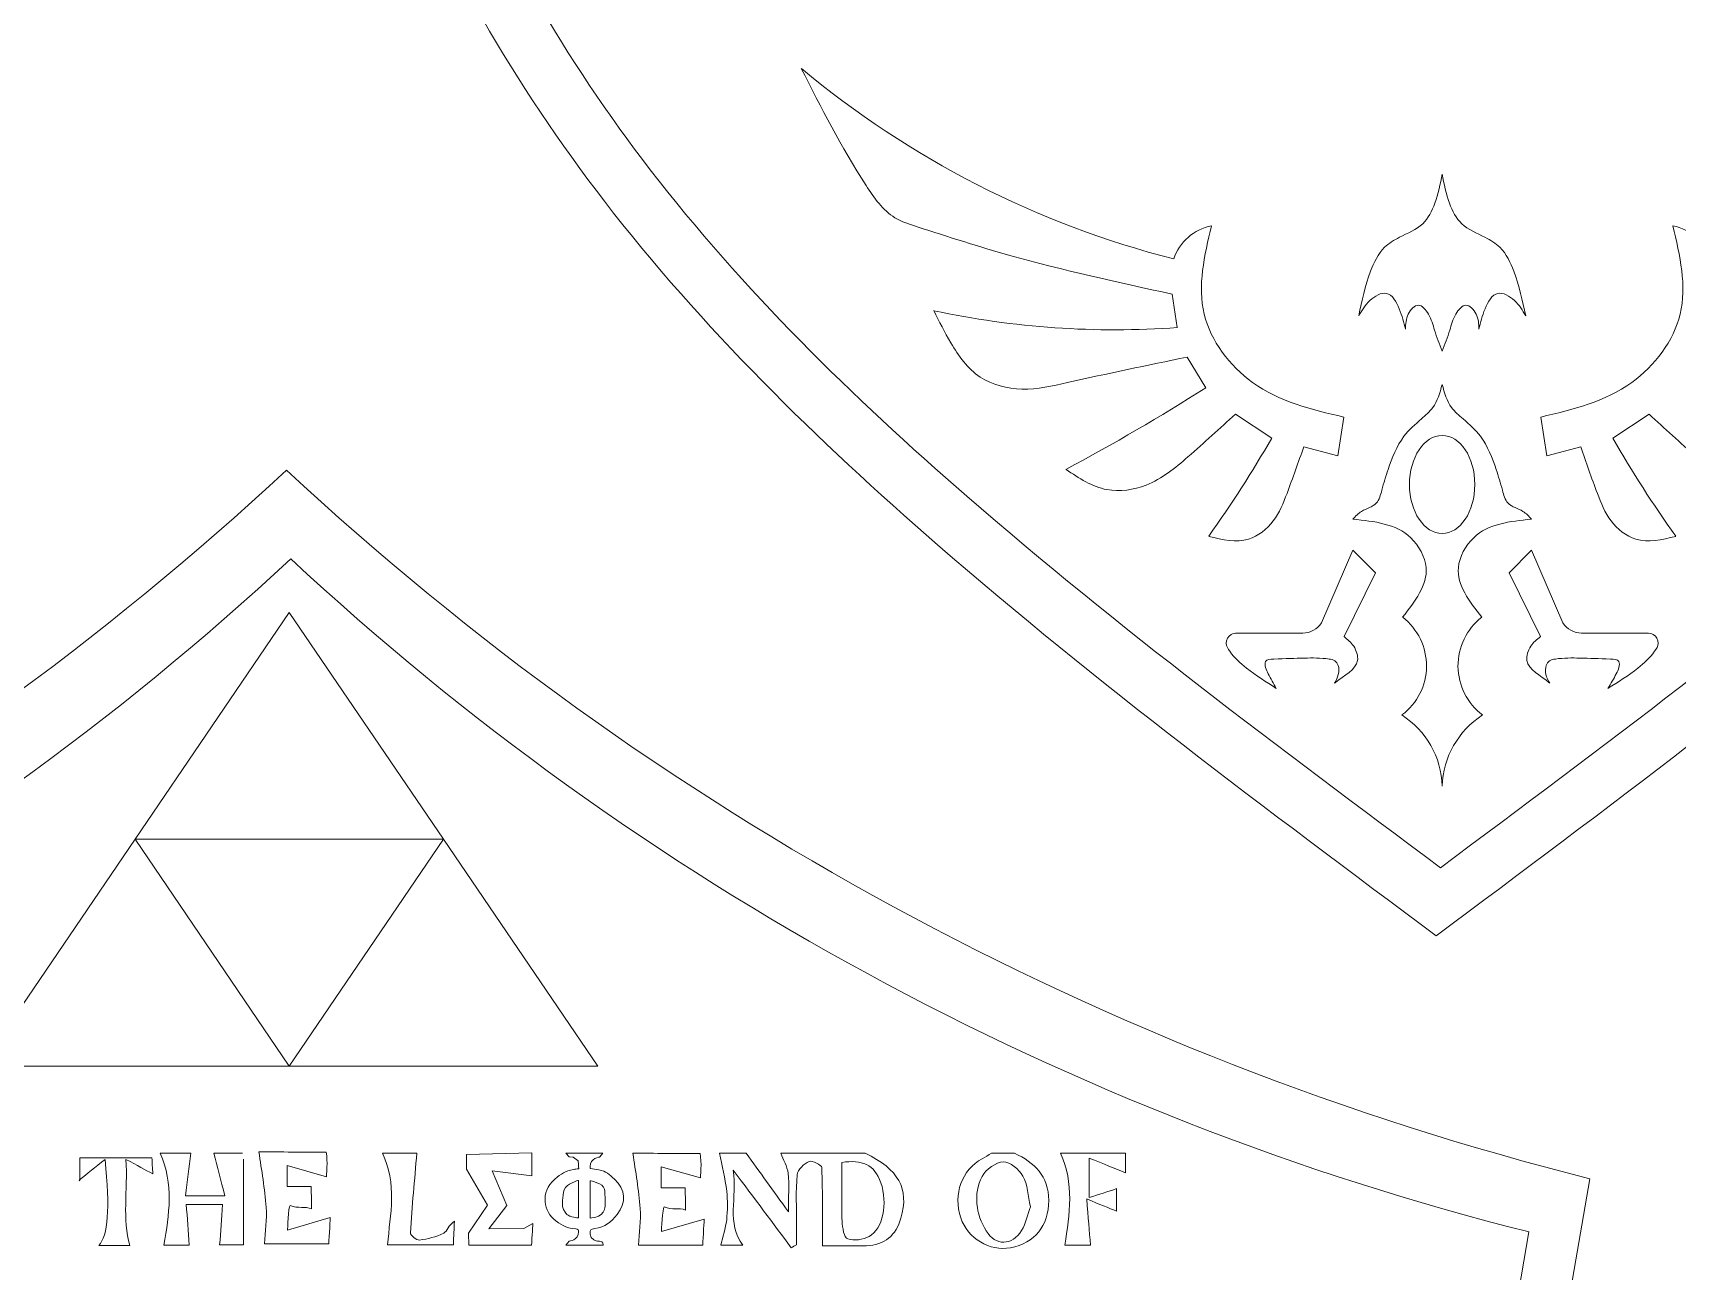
# Model space of a CAD drawing. Header units: inches. Extents: x 0 to 12, y 0 to 12.
# Drawn here: x 6.429 to 7.478, y 1.767 to 2.557 of the extents above; entities that cross this region are included whole.
import ezdxf

# ---------------------------------------------------------------- set-up
doc = ezdxf.new("R2010")
doc.units = ezdxf.units.IN
doc.header["$MEASUREMENT"] = 0

msp = doc.modelspace()

# ---------------------------------------------------------------- linework, layer by layer
at = {"color": 5, "lineweight": 0}
for p, q in [((7.1594, 2.3695), (7.1562, 2.3907)), ((7.1776, 2.3309), (7.1658, 2.3506)), ((7.2197, 2.2989), (7.1965, 2.3142)), ((7.2656, 2.3123), (7.2618, 2.2876)), ((7.3913, 2.3123), (7.3951, 2.2876)), ((7.4372, 2.2989), (7.4604, 2.3142)), ((7.2618, 2.2876), (7.2401, 2.2933)), ((7.3951, 2.2876), (7.4168, 2.2933)), ((7.2515, 2.1811), (7.2714, 2.2274)), ((7.2714, 2.2274), (7.2858, 2.213)), ((7.3855, 2.2274), (7.3711, 2.213)), ((7.4054, 2.1811), (7.3855, 2.2274)), ((7.2858, 2.213), (7.2658, 2.1722)), ((7.3711, 2.213), (7.3911, 2.1722)), ((6.5928, 2.1876), (6.4944, 2.0429)), ((6.6913, 2.0429), (6.5928, 2.1876)), ((7.1977, 2.1744), (7.2394, 2.1744)), ((7.4591, 2.1744), (7.4174, 2.1744)), ((6.4944, 2.0429), (6.3959, 1.8981)), ((6.5928, 1.8981), (6.4944, 2.0429)), ((6.4944, 2.0429), (6.6913, 2.0429)), ((6.6913, 2.0429), (6.5928, 1.8981)), ((6.7897, 1.8981), (6.6913, 2.0429)), ((6.3959, 1.8981), (6.5928, 1.8981)), ((6.5928, 1.8981), (6.7897, 1.8981)), ((7.2959, 1.284), (7.3838, 1.7924))]:
    msp.add_line(p, q, dxfattribs=at)
at = {"color": 250, "lineweight": 0}
msp.add_line((7.3302, 1.2912), (7.4227, 1.8263), dxfattribs=at)
at = {"color": 5, "lineweight": 0}
for centre, radius, start, end in [((7.3067, 2.9984), 0.604, 230.1334, 255.6659), ((7.1876, 2.4028), 0.0322, 101.4674, 161.1937), ((7.4692, 2.4028), 0.0322, 18.8063, 78.5326), ((7.1192, 2.9186), 0.5506, 257.9267, 274.1924), ((6.3861, 3.5854), 1.4833, 298.2597, 302.2494), ((6.56, 2.6781), 0.7609, 324.5017, 330.1066), ((8.0969, 2.6781), 0.7609, 209.8934, 215.4983), ((5.3625, 3.5454), 1.8077, 284.1261, 312.9293), ((7.825, 3.5454), 1.8077, 227.0707, 255.8739), ((7.2792, 2.1536), 0.0392, 306.8379, 52.1804), ((7.3777, 2.1536), 0.0392, 127.8196, 233.1621), ((7.2392, 2.189), 0.0146, 271.0459, 327.1361), ((7.4177, 2.189), 0.0146, 212.8639, 268.9541), ((7.2724, 2.075), 0.0561, 1.9204, 57.3192), ((7.3845, 2.075), 0.0561, 122.6808, 178.0796)]:
    msp.add_arc(centre, radius, start, end, dxfattribs=at)
at = {"color": 250, "lineweight": 0}
for centre, start, end in [((5.295, 3.6717), 284.1261, 312.9293), ((7.8871, 3.6717), 227.0707, 255.8739)]:
    msp.add_arc(centre, 1.9029, start, end, dxfattribs=at)
at = {"color": 5, "lineweight": 0}
msp.add_ellipse((7.3284, 2.2693), major_axis=(0, 0.0313), ratio=0.665933, dxfattribs=at)
at = {"color": 250, "lineweight": 0}
for points in [[(7.3246, 1.9814), (7.2164, 2.0619), (7.0266, 2.2031), (6.7896, 2.4341), (6.636, 2.6966), (6.6021, 2.8912), (6.5854, 2.9942)], [(7.3246, 1.9814), (7.4327, 2.0619), (7.6225, 2.2031), (7.8596, 2.4341), (8.0131, 2.6966), (8.047, 2.8912), (8.0637, 2.9942)]]:
    msp.add_open_spline(points, degree=3, knots=[0, 0, 0, 0, 0.0808468, 0.1419248, 0.197496, 0.2597021, 0.2597021, 0.2597021, 0.2597021], dxfattribs=at)
at = {"color": 5, "lineweight": 0}
for points, knots in [([(7.3273, 2.0248), (7.2246, 2.1013), (7.0442, 2.2355), (6.8191, 2.4549), (6.6732, 2.7043), (6.641, 2.8891), (6.6251, 2.987)], [0, 0, 0, 0, 0.0808468, 0.1419248, 0.197496, 0.2597021, 0.2597021, 0.2597021, 0.2597021]), ([(7.3273, 2.0248), (7.4301, 2.1013), (7.6104, 2.2355), (7.8356, 2.4549), (7.9814, 2.7043), (8.0136, 2.8891), (8.0295, 2.987)], [0, 0, 0, 0, 0.0808468, 0.1419248, 0.197496, 0.2597021, 0.2597021, 0.2597021, 0.2597021]), ([(7.1562, 2.3907), (7.1214, 2.3983), (7.0664, 2.4103), (7.0086, 2.4288), (6.9746, 2.4398), (6.949, 2.4767), (6.9322, 2.5098), (6.9195, 2.5348)], [0, 0, 0, 0, 0.02753964, 0.04351363, 0.0474821, 0.05463243, 0.07669562, 0.07669562, 0.07669562, 0.07669562]), ([(7.3284, 2.4674), (7.3272, 2.4611), (7.3251, 2.4499), (7.3168, 2.4337), (7.3027, 2.4282), (7.2892, 2.4202), (7.2805, 2.4017), (7.2772, 2.3865), (7.2752, 2.377)], [0, 0, 0, 0, 0.00496667, 0.00889983, 0.01334248, 0.01630321, 0.02086423, 0.02843291, 0.02843291, 0.02843291, 0.02843291]), ([(7.3284, 2.4674), (7.3296, 2.4611), (7.3318, 2.4499), (7.3401, 2.4337), (7.3542, 2.4282), (7.3677, 2.4202), (7.3763, 2.4017), (7.3796, 2.3865), (7.3817, 2.377)], [0, 0, 0, 0, 0.00496667, 0.00889983, 0.01334248, 0.01630321, 0.02086423, 0.02843291, 0.02843291, 0.02843291, 0.02843291]), ([(7.2656, 2.3123), (7.245, 2.3172), (7.2068, 2.3263), (7.168, 2.378), (7.1767, 2.4152), (7.1812, 2.4344)], [0, 0, 0, 0, 0.01607831, 0.02987121, 0.04449574, 0.04449574, 0.04449574, 0.04449574]), ([(7.3913, 2.3123), (7.4118, 2.3172), (7.45, 2.3263), (7.4889, 2.378), (7.4801, 2.4152), (7.4756, 2.4344)], [0, 0, 0, 0, 0.01607831, 0.02987121, 0.04449574, 0.04449574, 0.04449574, 0.04449574]), ([(7.305, 2.3685), (7.304, 2.3726), (7.302, 2.3808), (7.2942, 2.3947), (7.2811, 2.3869), (7.2772, 2.3804), (7.2752, 2.377)], [0, 0, 0, 0, 0.00351206, 0.00679766, 0.00978558, 0.01288207, 0.01288207, 0.01288207, 0.01288207]), ([(7.3518, 2.3685), (7.3528, 2.3726), (7.3548, 2.3808), (7.3626, 2.3947), (7.3758, 2.3869), (7.3797, 2.3804), (7.3817, 2.377)], [0, 0, 0, 0, 0.00351206, 0.00679766, 0.00978558, 0.01288207, 0.01288207, 0.01288207, 0.01288207]), ([(7.3284, 2.3543), (7.3267, 2.3588), (7.3236, 2.3668), (7.321, 2.377), (7.3134, 2.3866), (7.3053, 2.3776), (7.3051, 2.3716), (7.305, 2.3685)], [0, 0, 0, 0, 0.00367448, 0.00651244, 0.00872326, 0.0109429, 0.0134626, 0.0134626, 0.0134626, 0.0134626]), ([(7.3284, 2.3543), (7.3302, 2.3588), (7.3332, 2.3668), (7.3358, 2.377), (7.3434, 2.3866), (7.3516, 2.3776), (7.3517, 2.3716), (7.3518, 2.3685)], [0, 0, 0, 0, 0.00367448, 0.00651244, 0.00872326, 0.0109429, 0.0134626, 0.0134626, 0.0134626, 0.0134626]), ([(7.1658, 2.3506), (7.1403, 2.3453), (7.1053, 2.3381), (7.0611, 2.3278), (7.0313, 2.3352), (7.0152, 2.3579), (7.0075, 2.3733), (7.004, 2.3802)], [0, 0, 0, 0, 0.02023305, 0.02779216, 0.03497388, 0.04239776, 0.04841567, 0.04841567, 0.04841567, 0.04841567]), ([(7.3284, 2.3331), (7.3269, 2.3278), (7.3245, 2.3192), (7.3137, 2.3099), (7.3013, 2.299), (7.2947, 2.2817), (7.2903, 2.2675), (7.2874, 2.2556), (7.2773, 2.2535), (7.2732, 2.249), (7.2715, 2.2472)], [0, 0, 0, 0, 0.00412311, 0.00675957, 0.01082209, 0.01687384, 0.02044886, 0.02277519, 0.025562, 0.02745838, 0.02745838, 0.02745838, 0.02745838]), ([(7.3284, 2.3331), (7.3299, 2.3278), (7.3323, 2.3192), (7.3432, 2.3099), (7.3556, 2.299), (7.3621, 2.2817), (7.3665, 2.2675), (7.3694, 2.2556), (7.3796, 2.2535), (7.3837, 2.249), (7.3853, 2.2472)], [0, 0, 0, 0, 0.00412311, 0.00675957, 0.01082209, 0.01687384, 0.02044886, 0.02277519, 0.025562, 0.02745838, 0.02745838, 0.02745838, 0.02745838]), ([(7.1965, 2.3142), (7.1865, 2.305), (7.1687, 2.2886), (7.1431, 2.2675), (7.1123, 2.263), (7.0967, 2.2733), (7.0884, 2.2789)], [0, 0, 0, 0, 0.01052872, 0.01884852, 0.02537562, 0.03288337, 0.03288337, 0.03288337, 0.03288337]), ([(7.4604, 2.3142), (7.4703, 2.305), (7.4881, 2.2886), (7.5138, 2.2675), (7.5446, 2.263), (7.5601, 2.2733), (7.5685, 2.2789)], [0, 0, 0, 0, 0.01052872, 0.01884852, 0.02537562, 0.03288337, 0.03288337, 0.03288337, 0.03288337]), ([(7.2401, 2.2933), (7.2366, 2.2834), (7.231, 2.2673), (7.2222, 2.2453), (7.2037, 2.2304), (7.1882, 2.2341), (7.1795, 2.2362)], [0, 0, 0, 0, 0.00813648, 0.01321573, 0.01827977, 0.02485473, 0.02485473, 0.02485473, 0.02485473]), ([(7.4168, 2.2933), (7.4202, 2.2834), (7.4259, 2.2673), (7.4346, 2.2453), (7.4532, 2.2304), (7.4686, 2.2341), (7.4774, 2.2362)], [0, 0, 0, 0, 0.00813648, 0.01321573, 0.01827977, 0.02485473, 0.02485473, 0.02485473, 0.02485473]), ([(7.3032, 2.1846), (7.3112, 2.1948), (7.324, 2.2113), (7.3064, 2.2435), (7.2852, 2.2457), (7.2715, 2.2472)], [0, 0, 0, 0, 0.00906876, 0.01459213, 0.02458282, 0.02458282, 0.02458282, 0.02458282]), ([(7.3537, 2.1846), (7.3457, 2.1948), (7.3329, 2.2113), (7.3504, 2.2435), (7.3716, 2.2457), (7.3853, 2.2472)], [0, 0, 0, 0, 0.00906876, 0.01459213, 0.02458282, 0.02458282, 0.02458282, 0.02458282]), ([(7.2226, 2.1392), (7.2161, 2.1433), (7.2053, 2.1501), (7.1946, 2.1599), (7.1895, 2.168), (7.1927, 2.1742), (7.1963, 2.1743), (7.1977, 2.1744)], [0, 0, 0, 0, 0.00596177, 0.00986587, 0.01130521, 0.01296865, 0.01403095, 0.01403095, 0.01403095, 0.01403095]), ([(7.2658, 2.1722), (7.268, 2.1704), (7.2727, 2.1666), (7.2772, 2.1525), (7.2653, 2.1473), (7.26, 2.1427), (7.2598, 2.1425)], [0, 0, 0, 0, 0.002263082, 0.004672888, 0.009805081, 0.009973743, 0.009973743, 0.009973743, 0.009973743]), ([(7.3911, 2.1722), (7.3888, 2.1704), (7.3842, 2.1666), (7.3797, 2.1525), (7.3916, 2.1473), (7.3969, 2.1427), (7.397, 2.1425)], [0, 0, 0, 0, 0.002263082, 0.004672888, 0.009805081, 0.009973743, 0.009973743, 0.009973743, 0.009973743]), ([(7.4342, 2.1392), (7.4408, 2.1433), (7.4516, 2.1501), (7.4622, 2.1599), (7.4674, 2.168), (7.4642, 2.1742), (7.4605, 2.1743), (7.4591, 2.1744)], [0, 0, 0, 0, 0.00596177, 0.00986587, 0.01130521, 0.01296865, 0.01403095, 0.01403095, 0.01403095, 0.01403095]), ([(7.2226, 2.1392), (7.2208, 2.1423), (7.2182, 2.1467), (7.2156, 2.1521), (7.2149, 2.1576), (7.2271, 2.1581), (7.2389, 2.1586), (7.2521, 2.1587), (7.2602, 2.1573), (7.2638, 2.1515), (7.2618, 2.146), (7.2598, 2.1425)], [0, 0, 0, 0, 0.00278599, 0.00388366, 0.00486863, 0.00626844, 0.01134116, 0.01538852, 0.01640716, 0.01732059, 0.0203083, 0.0203083, 0.0203083, 0.0203083]), ([(7.4342, 2.1392), (7.4361, 2.1423), (7.4386, 2.1467), (7.4413, 2.1521), (7.4419, 2.1576), (7.4298, 2.1581), (7.418, 2.1586), (7.4047, 2.1587), (7.3967, 2.1573), (7.393, 2.1515), (7.395, 2.146), (7.397, 2.1425)], [0, 0, 0, 0, 0.00278599, 0.00388366, 0.00486863, 0.00626844, 0.01134116, 0.01538852, 0.01640716, 0.01732059, 0.0203083, 0.0203083, 0.0203083, 0.0203083])]:
    msp.add_open_spline(points, degree=3, knots=knots, dxfattribs=at)
at = {"color": 1, "lineweight": 0}
for points, knots in [([(6.4592, 1.8255), (6.4592, 1.8299), (6.4592, 1.8343), (6.4592, 1.8396), (6.4745, 1.8396), (6.4893, 1.8396), (6.5052, 1.8396), (6.5053, 1.8366), (6.5055, 1.8332), (6.5058, 1.8294), (6.5007, 1.8322), (6.4959, 1.8347), (6.4886, 1.8387), (6.4899, 1.8183), (6.4861, 1.8007), (6.4911, 1.7837), (6.4867, 1.7837), (6.4792, 1.7837), (6.4713, 1.7837), (6.4772, 1.7902), (6.4785, 1.8071), (6.4753, 1.8387), (6.4688, 1.8335), (6.4639, 1.8296), (6.459, 1.8257), (6.459, 1.8257), (6.4592, 1.8255), (6.4592, 1.8255)], [0, 0, 0, 0, 1, 1, 1, 2, 2, 2, 3, 3, 3, 4, 4, 4, 5, 5, 5, 6, 6, 6, 7, 7, 7, 8, 8, 8, 9, 9, 9, 9]), ([(6.5637, 1.8388), (6.5637, 1.8377), (6.5637, 1.8366), (6.5637, 1.8355), (6.5637, 1.8173), (6.5637, 1.8009), (6.5637, 1.7841), (6.5591, 1.7841), (6.5527, 1.7841), (6.5484, 1.7841), (6.549, 1.7924), (6.5495, 1.8007), (6.5502, 1.8099), (6.5422, 1.8099), (6.5356, 1.8099), (6.5271, 1.8099), (6.5277, 1.8012), (6.5284, 1.7929), (6.529, 1.784), (6.5244, 1.784), (6.5173, 1.784), (6.5128, 1.784), (6.5162, 1.8034), (6.5192, 1.823), (6.5105, 1.8426), (6.517, 1.8426), (6.5235, 1.8426), (6.53, 1.8426), (6.5289, 1.8337), (6.5278, 1.8249), (6.5266, 1.8154), (6.5354, 1.8154), (6.542, 1.8154), (6.5517, 1.8154), (6.5492, 1.8254), (6.5469, 1.834), (6.5447, 1.8426), (6.5508, 1.8426), (6.5569, 1.8426), (6.563, 1.8426)], [0, 0, 0, 0, 1, 1, 1, 2, 2, 2, 3, 3, 3, 4, 4, 4, 5, 5, 5, 6, 6, 6, 7, 7, 7, 8, 8, 8, 9, 9, 9, 10, 10, 10, 11, 11, 11, 12, 12, 12, 13, 13, 13, 13]), ([(6.6163, 1.8432), (6.6176, 1.838), (6.6165, 1.8276), (6.6165, 1.8276), (6.6165, 1.8276), (6.5915, 1.8348), (6.5915, 1.8348), (6.5915, 1.8348), (6.5914, 1.8213), (6.5914, 1.8213), (6.5914, 1.8213), (6.6067, 1.8213), (6.6067, 1.8213), (6.6067, 1.8213), (6.6071, 1.8099), (6.6071, 1.8071), (6.6028, 1.8089), (6.5985, 1.8071), (6.5934, 1.8092), (6.5922, 1.8084), (6.5917, 1.7936), (6.5917, 1.7936), (6.5917, 1.7936), (6.619, 1.8015), (6.619, 1.8015), (6.619, 1.8015), (6.6183, 1.7897), (6.618, 1.7847), (6.6029, 1.7847), (6.5888, 1.7847), (6.577, 1.7847), (6.5775, 1.7927), (6.5787, 1.8004), (6.5781, 1.8081), (6.5772, 1.8199), (6.5751, 1.8317), (6.5735, 1.8435), (6.5865, 1.8435), (6.6032, 1.8432), (6.6163, 1.8432)], [0, 0, 0, 0, 1, 1, 1, 2, 2, 2, 3, 3, 3, 4, 4, 4, 5, 5, 5, 6, 6, 6, 7, 7, 7, 8, 8, 8, 9, 9, 9, 10, 10, 10, 11, 11, 11, 12, 12, 12, 13, 13, 13, 13]), ([(6.6742, 1.8426), (6.6728, 1.8257), (6.6711, 1.8088), (6.6701, 1.7918), (6.67, 1.7903), (6.6741, 1.787), (6.6759, 1.7872), (6.6812, 1.7879), (6.6866, 1.7892), (6.6914, 1.7916), (6.6936, 1.7927), (6.6943, 1.7968), (6.6982, 1.7992), (6.698, 1.7945), (6.6977, 1.7897), (6.6975, 1.7842), (6.6828, 1.7842), (6.6688, 1.7842), (6.6555, 1.7842), (6.6572, 1.8036), (6.6618, 1.8234), (6.6522, 1.8426), (6.6596, 1.8426), (6.6669, 1.8426), (6.6742, 1.8426)], [0, 0, 0, 0, 1, 1, 1, 2, 2, 2, 3, 3, 3, 4, 4, 4, 5, 5, 5, 6, 6, 6, 7, 7, 7, 8, 8, 8, 8]), ([(6.7222, 1.8313), (6.7222, 1.8313), (6.7317, 1.8093), (6.7317, 1.8093), (6.7317, 1.8093), (6.7202, 1.7944), (6.7202, 1.7944), (6.7202, 1.7944), (6.7425, 1.7945), (6.7425, 1.7945), (6.7425, 1.7945), (6.7483, 1.7978), (6.7483, 1.7978), (6.7483, 1.7978), (6.7477, 1.7889), (6.7474, 1.7839), (6.7326, 1.7839), (6.7074, 1.7839), (6.7074, 1.7839), (6.7074, 1.7839), (6.7072, 1.7915), (6.7072, 1.7915), (6.7072, 1.7915), (6.7192, 1.8095), (6.7192, 1.8095), (6.7192, 1.8095), (6.7059, 1.8324), (6.7059, 1.8324), (6.7059, 1.8324), (6.7058, 1.8417), (6.7058, 1.8417), (6.7058, 1.8417), (6.7475, 1.8428), (6.7475, 1.8428), (6.7475, 1.8379), (6.7475, 1.8331), (6.7475, 1.8282), (6.7475, 1.8282), (6.7222, 1.8313), (6.7222, 1.8313)], [0, 0, 0, 0, 1, 1, 1, 2, 2, 2, 3, 3, 3, 4, 4, 4, 5, 5, 5, 6, 6, 6, 7, 7, 7, 8, 8, 8, 9, 9, 9, 10, 10, 10, 11, 11, 11, 12, 12, 12, 13, 13, 13, 13]), ([(6.7929, 1.8427), (6.7929, 1.8427), (6.791, 1.8402), (6.791, 1.8402), (6.791, 1.8402), (6.7847, 1.8394), (6.7848, 1.8341), (6.7848, 1.8337), (6.7848, 1.8334), (6.7848, 1.8329), (6.7867, 1.8326), (6.7886, 1.8323), (6.7904, 1.832), (6.7951, 1.8311), (6.7968, 1.8292), (6.8004, 1.826), (6.8074, 1.8197), (6.808, 1.8109), (6.8021, 1.8036), (6.7978, 1.7983), (6.7944, 1.7957), (6.7878, 1.7946), (6.7848, 1.794), (6.7847, 1.7941), (6.7848, 1.791), (6.7848, 1.7876), (6.7894, 1.7864), (6.7894, 1.7864), (6.7894, 1.7864), (6.7903, 1.7864), (6.7908, 1.7864), (6.7932, 1.7863), (6.793, 1.7839), (6.793, 1.7839), (6.793, 1.7839), (6.7693, 1.7839), (6.7693, 1.7839), (6.7693, 1.7839), (6.7713, 1.7864), (6.7713, 1.7864), (6.7713, 1.7864), (6.7774, 1.7872), (6.7774, 1.7924), (6.7774, 1.7937), (6.7772, 1.7942), (6.7757, 1.7943), (6.7702, 1.7949), (6.7674, 1.796), (6.7629, 1.7994), (6.7552, 1.8052), (6.7526, 1.8175), (6.7622, 1.826), (6.7664, 1.8296), (6.7688, 1.8313), (6.7742, 1.8323), (6.7752, 1.8324), (6.7762, 1.8325), (6.7775, 1.8327), (6.7774, 1.8344), (6.7771, 1.8378), (6.7771, 1.8378), (6.7771, 1.8378), (6.7739, 1.8401), (6.7739, 1.8401), (6.7739, 1.8401), (6.7713, 1.8402), (6.7713, 1.8402), (6.7713, 1.8402), (6.7693, 1.8427), (6.7693, 1.8427), (6.7693, 1.8427), (6.7929, 1.8427), (6.7929, 1.8427)], [0, 0, 0, 0, 1, 1, 1, 2, 2, 2, 3, 3, 3, 4, 4, 4, 5, 5, 5, 6, 6, 6, 7, 7, 7, 8, 8, 8, 9, 9, 9, 10, 10, 10, 11, 11, 11, 12, 12, 12, 13, 13, 13, 14, 14, 14, 15, 15, 15, 16, 16, 16, 17, 17, 17, 18, 18, 18, 19, 19, 19, 20, 20, 20, 21, 21, 21, 22, 22, 22, 23, 23, 23, 24, 24, 24, 24]), ([(6.8549, 1.8424), (6.8562, 1.8371), (6.8551, 1.8268), (6.8551, 1.8268), (6.8551, 1.8268), (6.8301, 1.834), (6.8301, 1.834), (6.8301, 1.834), (6.83, 1.8205), (6.83, 1.8205), (6.83, 1.8205), (6.8454, 1.8205), (6.8454, 1.8205), (6.8454, 1.8205), (6.8457, 1.809), (6.8457, 1.8063), (6.8414, 1.8081), (6.8371, 1.8062), (6.8321, 1.8083), (6.8309, 1.8076), (6.8303, 1.7927), (6.8303, 1.7927), (6.8303, 1.7927), (6.8576, 1.8006), (6.8576, 1.8006), (6.8576, 1.8006), (6.8569, 1.7888), (6.8566, 1.7839), (6.8415, 1.7839), (6.8274, 1.7839), (6.8157, 1.7839), (6.8161, 1.7918), (6.8173, 1.7996), (6.8167, 1.8073), (6.8159, 1.8191), (6.8137, 1.8308), (6.8121, 1.8426), (6.8252, 1.8426), (6.8418, 1.8424), (6.8549, 1.8424)], [0, 0, 0, 0, 1, 1, 1, 2, 2, 2, 3, 3, 3, 4, 4, 4, 5, 5, 5, 6, 6, 6, 7, 7, 7, 8, 8, 8, 9, 9, 9, 10, 10, 10, 11, 11, 11, 12, 12, 12, 13, 13, 13, 13]), ([(6.9602, 1.8426), (6.9816, 1.8325), (6.9885, 1.82), (6.9831, 1.8012), (6.9799, 1.7902), (6.9727, 1.7839), (6.9611, 1.7836), (6.9509, 1.7834), (6.9408, 1.7836), (6.933, 1.7836), (6.933, 1.8004), (6.9332, 1.8169), (6.9326, 1.8334), (6.9325, 1.835), (6.9263, 1.8383), (6.9245, 1.8374), (6.9212, 1.8359), (6.9172, 1.8321), (6.9169, 1.8289), (6.9159, 1.8184), (6.9165, 1.8078), (6.9165, 1.7972), (6.9165, 1.7928), (6.9165, 1.7885), (6.9165, 1.7841), (6.9154, 1.7835), (6.9143, 1.7829), (6.9131, 1.7823), (6.9016, 1.7978), (6.89, 1.8133), (6.8761, 1.8319), (6.8788, 1.8139), (6.8714, 1.7981), (6.8823, 1.7839), (6.8775, 1.7839), (6.8719, 1.7839), (6.8681, 1.7839), (6.8694, 1.7893), (6.8713, 1.7946), (6.8719, 1.8001), (6.8725, 1.8061), (6.8726, 1.8124), (6.8719, 1.8184), (6.8709, 1.8265), (6.8689, 1.8346), (6.8673, 1.8426), (6.873, 1.8426), (6.8787, 1.8426), (6.8844, 1.8426), (6.8929, 1.8308), (6.9014, 1.8189), (6.9113, 1.8052), (6.9113, 1.8149), (6.9119, 1.8224), (6.9111, 1.8298), (6.9106, 1.8342), (6.908, 1.8384), (6.9064, 1.8426), (6.9243, 1.8426), (6.9423, 1.8426), (6.9602, 1.8426)], [0, 0, 0, 0, 1, 1, 1, 2, 2, 2, 3, 3, 3, 4, 4, 4, 5, 5, 5, 6, 6, 6, 7, 7, 7, 8, 8, 8, 9, 9, 9, 10, 10, 10, 11, 11, 11, 12, 12, 12, 13, 13, 13, 14, 14, 14, 15, 15, 15, 16, 16, 16, 17, 17, 17, 18, 18, 18, 19, 19, 19, 20, 20, 20, 20]), ([(6.9454, 1.8367), (6.9454, 1.824), (6.9451, 1.8115), (6.9455, 1.7991), (6.9457, 1.7952), (6.9468, 1.7887), (6.9491, 1.7879), (6.9531, 1.7865), (6.9589, 1.7875), (6.9628, 1.7895), (6.9716, 1.7941), (6.9747, 1.8106), (6.9703, 1.8238), (6.9663, 1.8354), (6.958, 1.8387), (6.9454, 1.8367)], [0, 0, 0, 0, 1, 1, 1, 2, 2, 2, 3, 3, 3, 4, 4, 4, 5, 5, 5, 5]), ([(7.0555, 1.8426), (7.0683, 1.8366), (7.0774, 1.8281), (7.0774, 1.8125), (7.0773, 1.7963), (7.0685, 1.7852), (7.053, 1.7823), (7.0397, 1.7798), (7.0256, 1.7883), (7.0213, 1.8013), (7.0162, 1.8166), (7.0219, 1.832), (7.035, 1.8391), (7.037, 1.8402), (7.0389, 1.8414), (7.0408, 1.8426), (7.0457, 1.8426), (7.0506, 1.8426), (7.0555, 1.8426)], [0, 0, 0, 0, 1, 1, 1, 2, 2, 2, 3, 3, 3, 4, 4, 4, 5, 5, 5, 6, 6, 6, 6]), ([(7.0657, 1.8085), (7.0641, 1.8156), (7.0639, 1.8226), (7.0609, 1.828), (7.0585, 1.8322), (7.0526, 1.8373), (7.0485, 1.8371), (7.0437, 1.8369), (7.0372, 1.8323), (7.0349, 1.8278), (7.0291, 1.8163), (7.0309, 1.804), (7.0375, 1.793), (7.0433, 1.7834), (7.0542, 1.7835), (7.06, 1.7932), (7.0628, 1.7979), (7.064, 1.8036), (7.0657, 1.8085)], [0, 0, 0, 0, 1, 1, 1, 2, 2, 2, 3, 3, 3, 4, 4, 4, 5, 5, 5, 6, 6, 6, 6]), ([(7.1264, 1.8426), (7.1264, 1.8374), (7.1264, 1.8321), (7.1264, 1.8301), (7.1197, 1.8328), (7.1125, 1.8357), (7.1032, 1.8395), (7.1032, 1.8295), (7.1032, 1.8233), (7.1032, 1.8143), (7.1094, 1.8163), (7.1152, 1.8182), (7.1207, 1.82), (7.1207, 1.816), (7.1207, 1.8103), (7.1207, 1.8056), (7.1156, 1.8077), (7.11, 1.81), (7.1016, 1.8134), (7.1026, 1.8014), (7.1033, 1.7929), (7.104, 1.784), (7.1005, 1.784), (7.0935, 1.784), (7.0877, 1.784), (7.0906, 1.8037), (7.0939, 1.8234), (7.0848, 1.8426), (7.0987, 1.8426), (7.1125, 1.8426), (7.1264, 1.8426)], [0, 0, 0, 0, 1, 1, 1, 2, 2, 2, 3, 3, 3, 4, 4, 4, 5, 5, 5, 6, 6, 6, 7, 7, 7, 8, 8, 8, 9, 9, 9, 10, 10, 10, 10]), ([(6.459, 1.8257), (6.459, 1.8257), (6.4587, 1.8249), (6.4587, 1.8249), (6.4587, 1.8249), (6.4592, 1.8255), (6.4592, 1.8255), (6.4592, 1.8255), (6.459, 1.8257), (6.459, 1.8257)], [0, 0, 0, 0, 1, 1, 1, 2, 2, 2, 3, 3, 3, 3]), ([(6.7773, 1.8253), (6.7773, 1.8253), (6.7696, 1.8233), (6.7683, 1.8193), (6.767, 1.8153), (6.7671, 1.8086), (6.7671, 1.8086), (6.7671, 1.8086), (6.7682, 1.8053), (6.77, 1.8036), (6.7717, 1.8019), (6.7773, 1.8013), (6.7773, 1.8013), (6.7773, 1.8013), (6.7773, 1.8253), (6.7773, 1.8253)], [0, 0, 0, 0, 1, 1, 1, 2, 2, 2, 3, 3, 3, 4, 4, 4, 5, 5, 5, 5]), ([(6.7849, 1.8012), (6.7853, 1.8012), (6.7899, 1.8017), (6.7919, 1.8035), (6.794, 1.8053), (6.7943, 1.8086), (6.7943, 1.8086), (6.7943, 1.8086), (6.7946, 1.8159), (6.7939, 1.8197), (6.7931, 1.8236), (6.7849, 1.825), (6.7849, 1.825), (6.7849, 1.825), (6.7849, 1.8123), (6.7849, 1.8012)], [0, 0, 0, 0, 1, 1, 1, 2, 2, 2, 3, 3, 3, 4, 4, 4, 5, 5, 5, 5])]:
    msp.add_open_spline(points, degree=3, knots=knots, dxfattribs=at)

doc.saveas('drawing.dxf')
